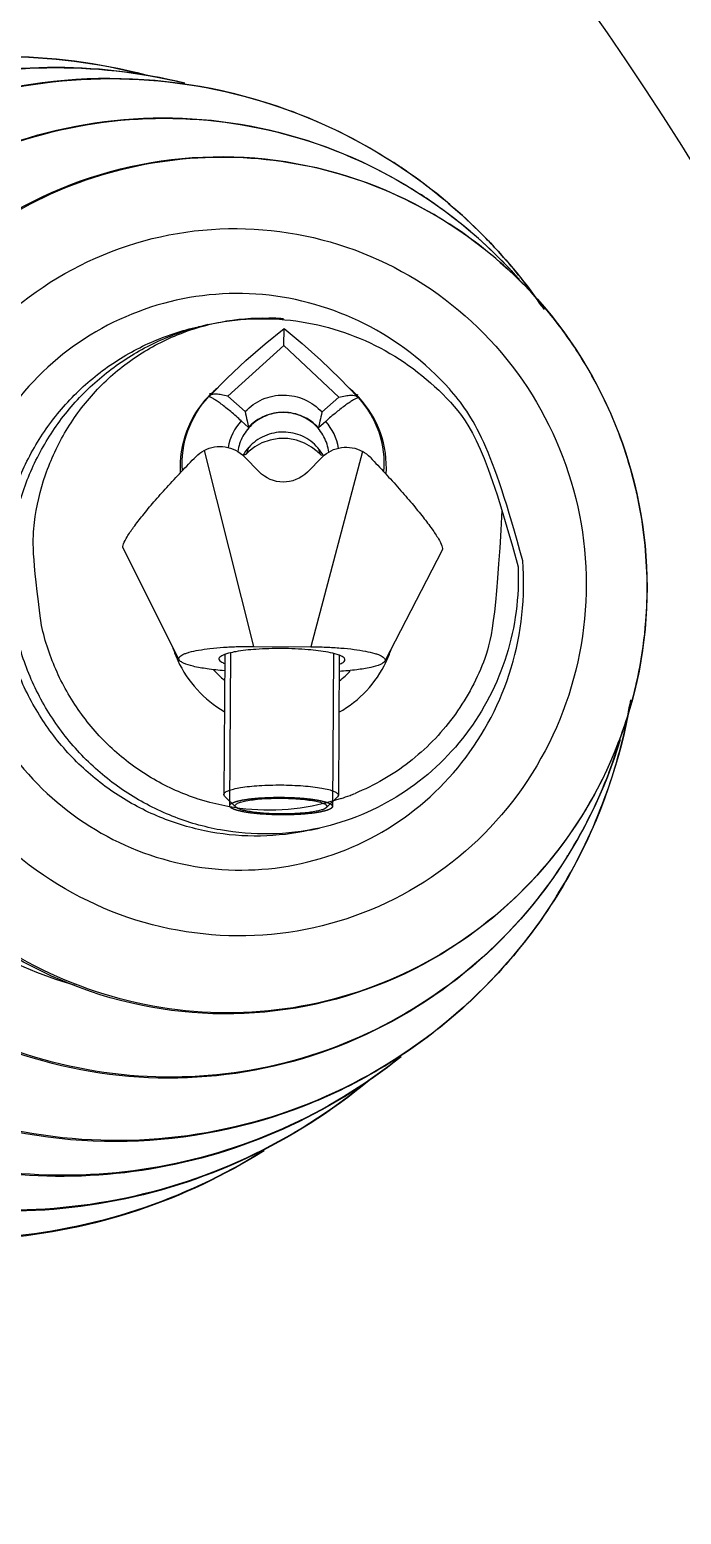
# Model space of a CAD drawing. Extents: x 4438 to 384502, y -178203 to -21188.
# Drawn here: x 382058.1 to 382090.2, y -173471 to -173397.9 of the extents above; entities that cross this region are included whole.
import ezdxf

# ---------------------------------------------------------------- set-up
doc = ezdxf.new("R2010")
doc.units = 0
doc.header["$LTSCALE"] = 8
doc.header["$MEASUREMENT"] = 0
doc.layers.add('PL', color=5, linetype='CONTINUOUS')

msp = doc.modelspace()

# ---------------------------------------------------------------- linework, layer by layer
at = {"layer": 'PL', "color": 7, "ltscale": 0.5}
for p, q in [((382066.4, -173412.502), (382066.871, -173412.397)), ((382070.616, -173413.423), (382070.621, -173412.582)), ((382070.616, -173413.423), (382067.846, -173415.91)), ((382073.322, -173415.973), (382070.616, -173413.423)), ((382073.358, -173415.04), (382074.231, -173415.951)), ((382066.971, -173415.899), (382066.931, -173415.956)), ((382067.846, -173415.91), (382068.706, -173416.68)), ((382072.484, -173416.704), (382073.322, -173415.973)), ((382074.231, -173415.951), (382074.267, -173416.003)), ((382068.87, -173417.454), (382068.516, -173417.133)), ((382072.669, -173417.159), (382072.311, -173417.476)), ((382066.687, -173418.588), (382069.111, -173428.234)), ((382074.479, -173418.638), (382071.931, -173428.252)), ((382068.647, -173418.764), (382068.692, -173418.805)), ((382069.387, -173419.637), (382068.668, -173418.899)), ((382068.74, -173418.783), (382068.692, -173418.805)), ((382072.494, -173418.924), (382071.766, -173419.652)), ((382072.424, -173418.807), (382072.471, -173418.829)), ((382072.471, -173418.829), (382072.517, -173418.789)), ((382065.455, -173428.893), (382062.703, -173423.394)), ((382078.401, -173423.494), (382075.579, -173428.958)), ((382067.699, -173428.633), (382067.655, -173435.521)), ((382067.981, -173428.551), (382067.933, -173436.079)), ((382069.111, -173428.234), (382071.931, -173428.252)), ((382073.057, -173428.584), (382073.009, -173436.111)), ((382073.339, -173428.669), (382073.295, -173435.557)), ((382087.156, -173432.836), (382087.143, -173432.877)), ((382067.697, -173435.606), (382067.655, -173435.521)), ((382068.249, -173436.148), (382067.697, -173435.606)), ((382072.693, -173436.176), (382073.252, -173435.641)), ((382073.295, -173435.557), (382073.252, -173435.641)), ((382071.893, -173437.281), (382072.365, -173437.176))]:
    msp.add_line(p, q, dxfattribs=at)
for points in [[(382066.971, -173415.899), (382067.825, -173415.03), (382068.747, -173414.161), (382069.695, -173413.334), (382070.621, -173412.582)], [(382070.621, -173412.582), (382071.507, -173413.32), (382072.435, -173414.149), (382073.358, -173415.04)], [(382072.424, -173418.807), (382072.251, -173418.635), (382071.977, -173418.422), (382071.634, -173418.229), (382071.236, -173418.085), (382070.805, -173418.007), (382070.361, -173418.005), (382069.929, -173418.078), (382069.531, -173418.219), (382069.186, -173418.407), (382068.911, -173418.617), (382068.74, -173418.783)]]:
    msp.add_lwpolyline(points, dxfattribs=at)
for centre, radius, start, end in [((381970.079, -173478.691), 158.527, 283.81178, 63.75286), ((381969.987, -173478.607), 149.818, 270, 63.81114), ((381970.075, -173478.753), 141.699, 21.91255, 64.93004), ((382061.928, -173426.187), 25.928, 55.60915, 57.08141), ((382061.801, -173426.362), 26.143, 45.88077, 55.59675), ((382064.598, -173425.624), 23.412, 55.62243, 57.08217), ((382064.484, -173425.782), 23.606, 45.88282, 55.60997), ((382067.494, -173424.956), 20.822, 59.32168, 60.08068), ((382067.381, -173425.133), 21.031, 48.12558, 59.30186), ((382061.739, -173426.421), 26.229, 41.36168, 45.87199), ((382064.433, -173425.83), 23.677, 41.67777, 45.87456), ((382061.636, -173426.511), 26.366, 34.72451, 41.36135), ((382067.33, -173425.184), 21.103, 43.48864, 48.11431), ((382064.374, -173425.884), 23.757, 41.37155, 41.67986), ((382067.237, -173425.271), 21.231, 36.21613, 43.48772), ((382069.536, -173424.418), 12.313, 102.5005, 104.74125), ((382069.611, -173423.293), 11.226, 86.33177, 88.66607), ((382069.611, -173423.291), 11.225, 84.99182, 86.33112), ((382067.184, -173425.305), 21.293, 29.19099, 36.20484), ((382067.166, -173425.315), 21.314, 24.33792, 29.19203), ((382070.579, -173419.426), 5.078, 129.48035, 135.64721), ((382070.53, -173419.306), 4.943, 131.94917, 135.32266), ((382070.576, -173419.426), 5.079, 43.55461, 50.1116), ((382070.627, -173419.307), 4.942, 42.94736, 47.93018), ((382070.578, -173419.425), 5.076, 136.43238, 182.92168), ((382070.582, -173419.428), 5.082, 135.64823, 136.4324), ((382070.519, -173419.296), 4.927, 136.25403, 137.06537), ((382070.521, -173426.946), 11.69, 107.37221, 107.82554), ((382070.52, -173419.296), 4.928, 135.32424, 136.25403), ((382070.538, -173426.947), 11.69, 71.42395, 71.90629), ((382070.637, -173419.296), 4.927, 42.21536, 42.94381), ((382070.574, -173419.429), 5.082, 42.84903, 43.55326), ((382070.578, -173419.425), 5.076, 356.35001, 42.84894), ((382070.523, -173418.947), 2.706, 137.88462, 169.35266), ((382070.639, -173418.948), 2.706, 9.91692, 41.38757), ((382067.04, -173425.365), 21.449, 13.11151, 24.32117), ((382070.544, -173419.924), 2.23, 138.13514, 150.93246), ((382070.605, -173419.924), 2.23, 28.33732, 41.13468), ((382067.224, -173425.318), 21.26, 12.5001, 13.09909), ((382067.223, -173425.318), 21.261, 11.87201, 12.49989), ((382067.037, -173425.352), 21.449, 0.67947, 11.85978), ((382067.171, -173425.344), 21.316, 355.58014, 0.66254), ((382067.196, -173425.347), 21.29, 348.79747, 355.58123), ((382070.4, -173426.638), 5.51, 197.83255, 204.52183), ((382070.663, -173426.639), 5.51, 334.74799, 341.43726), ((382070.468, -173426.599), 5.588, 204.5983, 240.0817), ((382070.495, -173426.398), 4.491, 221.82122, 231.19261), ((382070.596, -173426.599), 5.588, 299.18812, 334.67152), ((382070.572, -173426.398), 4.491, 308.07721, 317.4486), ((382067.255, -173425.354), 21.232, 340.97872, 348.78622), ((382061.655, -173426.597), 26.367, 343.21187, 350.27713), ((382067.387, -173425.399), 21.091, 336.89057, 340.97611), ((382064.48, -173426.033), 23.674, 339.12982, 343.19682), ((382064.549, -173426.056), 23.602, 328.2062, 339.12101), ((382061.797, -173426.64), 26.218, 339.13141, 343.21043), ((382069.879, -173425.073), 11.226, 288.46884, 290.80316), ((382069.88, -173425.074), 11.225, 290.80381, 292.14309), ((382061.873, -173426.664), 26.138, 328.23662, 339.12259), ((382064.742, -173426.166), 23.379, 327.92483, 328.18686), ((382062.086, -173426.786), 25.893, 327.92482, 328.21746), ((381970.075, -173478.753), 141.699, 283.72929, 4.32637)]:
    msp.add_arc(centre, radius, start, end, dxfattribs=at)
at = {"layer": 'PL', "color": 7, "ltscale": 0.5, "extrusion": (0, 0, -1)}
for centre, start_param, end_param in [((382067.471, -173420.126), -0.488239, 0.779568), ((382073.675, -173420.165), -0.779568, 0.488239), ((382070.584, -173418.41), 2.362024, 3.921161)]:
    msp.add_ellipse(centre, major_axis=(0.011, 1.735), ratio=0.975113, start_param=start_param, end_param=end_param, dxfattribs=at)
at = {"layer": 'PL', "color": 7, "ltscale": 0.5}
for points, knots in [([(382029.492, -173433.682), (382028.97, -173431.328), (382028.518, -173426.471), (382029.677, -173419.27), (382032.595, -173412.601), (382037.089, -173406.899), (382042.869, -173402.537), (382049.563, -173399.801), (382056.728, -173398.869), (382061.516, -173399.494), (382063.822, -173400.102)], [0, 0, 0, 0, 0.125926, 0.251647, 0.377035, 0.502024, 0.626659, 0.751072, 0.875453, 1, 1, 1, 1]), ([(382029.627, -173433.653), (382029.106, -173431.303), (382028.654, -173426.456), (382029.805, -173419.271), (382032.708, -173412.616), (382037.179, -173406.927), (382042.931, -173402.571), (382049.593, -173399.834), (382056.728, -173398.893), (382061.498, -173399.506), (382063.796, -173400.107)], [0, 0, 0, 0, 0.126092, 0.251944, 0.377405, 0.502395, 0.626965, 0.751271, 0.875538, 1, 1, 1, 1]), ([(382033.218, -173432.857), (382032.721, -173430.615), (382032.286, -173425.989), (382033.368, -173419.129), (382036.113, -173412.763), (382040.352, -173407.301), (382045.817, -173403.094), (382052.161, -173400.414), (382058.971, -173399.431), (382063.54, -173399.953), (382065.745, -173400.495)], [0, 0, 0, 0, 0.125918, 0.251632, 0.377024, 0.502022, 0.626668, 0.751088, 0.875467, 1, 1, 1, 1]), ([(382033.352, -173432.827), (382032.856, -173430.59), (382032.421, -173425.977), (382033.494, -173419.136), (382036.221, -173412.786), (382040.435, -173407.338), (382045.867, -173403.137), (382052.174, -173400.453), (382058.95, -173399.457), (382063.499, -173399.962), (382065.696, -173400.495)], [0, 0, 0, 0, 0.12609, 0.251941, 0.377409, 0.50241, 0.626991, 0.751302, 0.875561, 1, 1, 1, 1]), ([(382036.943, -173432.031), (382036.296, -173429.112), (382035.996, -173423.01), (382038.621, -173414.287), (382044.014, -173406.968), (382051.553, -173401.937), (382060.349, -173399.793), (382069.357, -173400.795), (382077.501, -173404.805), (382081.731, -173409.182), (382083.412, -173411.644)], [0, 0, 0, 0, 0.125834, 0.25133, 0.376313, 0.500834, 0.625157, 0.749637, 0.874558, 1, 1, 1, 1]), ([(382037.078, -173432.001), (382036.524, -173429.504), (382036.142, -173424.324), (382037.817, -173416.752), (382041.592, -173410.001), (382047.15, -173404.662), (382054.012, -173401.198), (382061.586, -173399.911), (382069.209, -173400.909), (382073.891, -173403.045), (382076.018, -173404.422)], [0, 0, 0, 0, 0.126096, 0.251883, 0.377177, 0.501939, 0.626317, 0.750589, 0.875069, 1, 1, 1, 1]), ([(382042.025, -173430.904), (382041.468, -173428.391), (382041.169, -173423.15), (382043.244, -173415.598), (382047.623, -173409.123), (382053.847, -173404.434), (382061.25, -173402.036), (382069.034, -173402.194), (382076.353, -173404.879), (382080.411, -173408.169), (382082.115, -173410.084)], [0, 0, 0, 0, 0.125851, 0.251396, 0.376468, 0.501089, 0.625466, 0.749913, 0.874712, 1, 1, 1, 1]), ([(382042.159, -173430.874), (382041.66, -173428.62), (382041.315, -173423.942), (382042.827, -173417.105), (382046.236, -173411.01), (382051.254, -173406.189), (382057.45, -173403.06), (382064.29, -173401.898), (382071.172, -173402.8), (382075.4, -173404.728), (382077.321, -173405.972)], [0, 0, 0, 0, 0.126096, 0.251883, 0.377177, 0.501939, 0.626317, 0.750589, 0.875069, 1, 1, 1, 1]), ([(382047.295, -173429.736), (382046.702, -173427.058), (382046.557, -173421.419), (382049.549, -173413.568), (382055.301, -173407.466), (382062.948, -173404.073), (382071.313, -173403.916), (382079.105, -173407.016), (382085.135, -173412.867), (382087.386, -173418.038), (382087.98, -173420.716)], [0, 0, 0, 0, 0.125688, 0.250971, 0.375687, 0.5, 0.624313, 0.749029, 0.874312, 1, 1, 1, 1]), ([(382047.43, -173429.706), (382046.994, -173427.738), (382046.68, -173423.659), (382047.941, -173417.682), (382050.828, -173412.315), (382055.109, -173408.01), (382060.431, -173405.12), (382066.355, -173403.889), (382072.385, -173404.417), (382076.15, -173405.914), (382077.879, -173406.909)], [0, 0, 0, 0, 0.126103, 0.251905, 0.377233, 0.502037, 0.626446, 0.750716, 0.875152, 1, 1, 1, 1]), ([(382051.555, -173428.791), (382051.065, -173426.58), (382050.945, -173421.927), (382053.409, -173415.45), (382058.146, -173410.418), (382064.444, -173407.623), (382071.333, -173407.495), (382077.753, -173410.053), (382082.724, -173414.882), (382084.581, -173419.15), (382085.071, -173421.361)], [0, 0, 0, 0, 0.12586, 0.251216, 0.375861, 0.5, 0.624139, 0.748784, 0.87414, 1, 1, 1, 1]), ([(382082.366, -173424.028), (382080.872, -173418.435), (382079.008, -173415.343), (382074.745, -173412.066), (382069.592, -173410.584), (382064.269, -173411.12), (382059.525, -173413.597), (382056.023, -173417.667), (382054.242, -173422.749), (382054.367, -173426.362), (382054.749, -173428.083)], [0, 0, 0, 0, 0.125793, 0.250987, 0.375513, 0.499648, 0.623881, 0.748647, 0.874088, 1, 1, 1, 1]), ([(382058.685, -173427.211), (382058.219, -173423.746), (382058.254, -173422.125), (382058.804, -173419.762), (382059.826, -173417.565), (382061.275, -173415.633), (382063.09, -173414.048), (382065.191, -173412.881), (382067.485, -173412.183), (382069.08, -173412.051), (382069.873, -173412.07)], [0, 0, 0, 0, 0.125969, 0.251776, 0.3773, 0.502458, 0.627231, 0.751668, 0.875875, 1, 1, 1, 1]), ([(382066.871, -173412.397), (382068.283, -173412.084), (382071.248, -173411.959), (382075.474, -173413.319), (382078.995, -173416.045), (382080.595, -173418.567), (382082.134, -173424.321)], [0, 0, 0, 0, 0.248744, 0.498168, 0.748628, 1, 1, 1, 1]), ([(382056.94, -173427.597), (382056.76, -173426.788), (382056.558, -173425.131), (382056.738, -173422.638), (382057.395, -173420.231), (382058.503, -173418.003), (382060.02, -173416.039), (382061.889, -173414.415), (382064.036, -173413.193), (382065.602, -173412.679), (382066.4, -173412.502)], [0, 0, 0, 0, 0.125913, 0.251684, 0.377201, 0.502384, 0.627204, 0.751688, 0.875914, 1, 1, 1, 1]), ([(382057.411, -173427.493), (382057.236, -173426.703), (382057.035, -173425.087), (382057.193, -173422.655), (382057.806, -173420.3), (382058.85, -173418.109), (382060.288, -173416.161), (382062.069, -173414.528), (382064.125, -173413.271), (382065.632, -173412.713), (382066.403, -173412.511)], [0, 0, 0, 0, 0.125891, 0.251644, 0.377157, 0.502347, 0.627183, 0.751685, 0.875922, 1, 1, 1, 1]), ([(382065.616, -173419.579), (382065.572, -173418.924), (382065.755, -173417.579), (382066.463, -173416.422), (382066.912, -173415.939)], [0, 0, 0, 0, 0.499091, 1, 1, 1, 1]), ([(382068.516, -173417.133), (382068.345, -173416.978), (382068.021, -173416.694), (382067.623, -173416.373), (382067.341, -173416.171), (382067.175, -173416.063), (382067.043, -173415.992), (382066.964, -173415.961), (382066.931, -173415.956)], [0, 0, 0, 0, 0.349189, 0.650231, 0.773187, 0.873677, 0.949562, 1, 1, 1, 1]), ([(382067.846, -173415.91), (382067.742, -173415.889), (382067.557, -173415.849), (382067.307, -173415.81), (382067.11, -173415.812), (382067.004, -173415.864), (382066.971, -173415.899)], [0, 0, 0, 0, 0.351742, 0.630747, 0.839603, 1, 1, 1, 1]), ([(382068.706, -173416.68), (382068.944, -173416.422), (382069.537, -173416.002), (382070.601, -173415.788), (382071.661, -173416.016), (382072.25, -173416.443), (382072.484, -173416.704)], [0, 0, 0, 0, 0.249441, 0.5, 0.750559, 1, 1, 1, 1]), ([(382074.267, -173416.003), (382074.233, -173416.008), (382074.154, -173416.038), (382074.021, -173416.107), (382073.853, -173416.213), (382073.569, -173416.412), (382073.167, -173416.727), (382072.841, -173417.006), (382072.669, -173417.159)], [0, 0, 0, 0, 0.050808, 0.126959, 0.227592, 0.350569, 0.651343, 1, 1, 1, 1]), ([(382073.322, -173415.973), (382073.431, -173415.95), (382073.627, -173415.906), (382073.922, -173415.853), (382074.155, -173415.87), (382074.231, -173415.951)], [0, 0, 0, 0, 0.358163, 0.640854, 1, 1, 1, 1]), ([(382075.537, -173419.642), (382075.59, -173418.988), (382075.423, -173417.64), (382074.729, -173416.474), (382074.287, -173415.986)], [0, 0, 0, 0, 0.499091, 1, 1, 1, 1]), ([(382070.595, -173416.719), (382070.325, -173416.717), (382069.781, -173416.811), (382069.069, -173417.226), (382068.551, -173417.862), (382068.38, -173418.383), (382068.345, -173418.647)], [0, 0, 0, 0, 0.251571, 0.50228, 0.751686, 1, 1, 1, 1]), ([(382068.706, -173416.68), (382068.736, -173416.83), (382068.795, -173417.087), (382068.852, -173417.345), (382068.87, -173417.454)], [0, 0, 0, 0, 0.579834, 1, 1, 1, 1]), ([(382072.311, -173417.476), (382072.097, -173417.239), (382071.56, -173416.852), (382070.595, -173416.646), (382069.628, -173416.839), (382069.087, -173417.22), (382068.87, -173417.454)], [0, 0, 0, 0, 0.249439, 0.5, 0.750561, 1, 1, 1, 1]), ([(382072.821, -173418.676), (382072.788, -173418.411), (382072.624, -173417.888), (382072.114, -173417.246), (382071.408, -173416.821), (382070.865, -173416.721), (382070.595, -173416.719)], [0, 0, 0, 0, 0.248314, 0.49772, 0.748429, 1, 1, 1, 1]), ([(382072.484, -173416.704), (382072.452, -173416.854), (382072.39, -173417.11), (382072.33, -173417.367), (382072.311, -173417.476)], [0, 0, 0, 0, 0.579834, 1, 1, 1, 1]), ([(382070.589, -173417.685), (382070.27, -173417.683), (382069.627, -173417.814), (382069.095, -173418.2), (382068.884, -173418.436)], [0, 0, 0, 0, 0.501149, 1, 1, 1, 1]), ([(382072.284, -173418.458), (382072.076, -173418.219), (382071.549, -173417.826), (382070.907, -173417.687), (382070.589, -173417.685)], [0, 0, 0, 0, 0.498851, 1, 1, 1, 1]), ([(382068.85, -173418.49), (382068.837, -173418.55), (382068.816, -173418.633), (382068.776, -173418.73), (382068.753, -173418.769), (382068.74, -173418.783)], [0, 0, 0, 0, 0.575562, 0.812449, 1, 1, 1, 1]), ([(382072.317, -173418.513), (382072.329, -173418.572), (382072.349, -173418.655), (382072.388, -173418.753), (382072.41, -173418.792), (382072.424, -173418.807)], [0, 0, 0, 0, 0.575562, 0.812449, 1, 1, 1, 1]), ([(382062.703, -173423.394), (382062.691, -173423.37), (382062.688, -173423.297), (382062.743, -173423.107), (382062.921, -173422.788), (382063.241, -173422.322), (382063.686, -173421.751), (382064.233, -173421.099), (382065.099, -173420.123), (382065.8, -173419.385), (382066.289, -173418.888)], [0, 0, 0, 0, 0.01417, 0.035355, 0.102255, 0.200919, 0.327029, 0.475207, 0.640032, 1, 1, 1, 1]), ([(382074.872, -173418.942), (382075.355, -173419.446), (382076.047, -173420.193), (382076.901, -173421.18), (382077.439, -173421.839), (382077.877, -173422.416), (382078.19, -173422.885), (382078.364, -173423.207), (382078.418, -173423.397), (382078.414, -173423.47), (382078.401, -173423.494)], [0, 0, 0, 0, 0.359968, 0.524793, 0.672971, 0.799081, 0.897745, 0.964645, 0.98583, 1, 1, 1, 1]), ([(382087.98, -173420.716), (382088.573, -173423.394), (382088.718, -173429.033), (382085.726, -173436.884), (382079.975, -173442.986), (382072.327, -173446.378), (382063.962, -173446.536), (382056.17, -173443.436), (382050.141, -173437.585), (382047.889, -173432.414), (382047.295, -173429.736)], [0, 0, 0, 0, 0.125688, 0.250971, 0.375687, 0.5, 0.624313, 0.749029, 0.874312, 1, 1, 1, 1]), ([(382085.071, -173421.361), (382085.561, -173423.572), (382085.682, -173428.225), (382083.218, -173434.702), (382078.48, -173439.734), (382072.183, -173442.529), (382065.293, -173442.657), (382058.873, -173440.099), (382053.903, -173435.27), (382052.046, -173431.002), (382051.555, -173428.791)], [0, 0, 0, 0, 0.12586, 0.251216, 0.375861, 0.5, 0.624139, 0.748784, 0.87414, 1, 1, 1, 1]), ([(382081.341, -173421.531), (382081.045, -173427.013), (382080.561, -173429.056), (382079.05, -173431.805), (382076.867, -173434.042), (382075.061, -173435.085), (382074.111, -173435.471)], [0, 0, 0, 0, 0.251375, 0.501829, 0.751298, 1, 1, 1, 1]), ([(382054.749, -173428.083), (382055.131, -173429.805), (382056.544, -173433.132), (382060.306, -173436.985), (382065.201, -173439.194), (382070.548, -173439.434), (382075.598, -173437.669), (382079.642, -173434.147), (382082.12, -173429.374), (382082.502, -173425.784), (382082.366, -173424.028)], [0, 0, 0, 0, 0.125912, 0.251353, 0.376118, 0.500351, 0.624486, 0.749012, 0.874207, 1, 1, 1, 1]), ([(382082.134, -173424.321), (382082.196, -173425.782), (382081.812, -173428.744), (382079.773, -173432.704), (382076.517, -173435.723), (382073.777, -173436.863), (382072.365, -173437.176)], [0, 0, 0, 0, 0.251373, 0.501833, 0.751256, 1, 1, 1, 1]), ([(382073.436, -173435.721), (382072.684, -173435.972), (382071.121, -173436.316), (382068.723, -173436.325), (382066.371, -173435.829), (382064.17, -173434.849), (382062.216, -173433.43), (382060.592, -173431.632), (382059.371, -173429.535), (382058.859, -173427.996), (382058.685, -173427.211)], [0, 0, 0, 0, 0.124125, 0.248332, 0.372769, 0.497542, 0.6227, 0.748224, 0.874031, 1, 1, 1, 1]), ([(382071.893, -173437.281), (382071.095, -173437.458), (382069.459, -173437.653), (382066.997, -173437.453), (382064.616, -173436.771), (382062.411, -173435.632), (382060.465, -173434.081), (382058.853, -173432.177), (382057.636, -173429.995), (382057.119, -173428.407), (382056.94, -173427.597)], [0, 0, 0, 0, 0.124086, 0.248312, 0.372796, 0.497616, 0.622799, 0.748316, 0.874087, 1, 1, 1, 1]), ([(382072.365, -173437.176), (382071.567, -173437.353), (382069.93, -173437.548), (382067.468, -173437.349), (382065.088, -173436.667), (382062.883, -173435.528), (382060.937, -173433.977), (382059.324, -173432.073), (382058.108, -173429.89), (382057.591, -173428.302), (382057.411, -173427.493)], [0, 0, 0, 0, 0.124086, 0.248312, 0.372796, 0.497616, 0.622799, 0.748317, 0.874086, 1, 1, 1, 1]), ([(382065.455, -173428.893), (382065.445, -173428.874), (382065.434, -173428.826), (382065.469, -173428.754), (382065.54, -173428.691), (382065.646, -173428.631), (382065.788, -173428.573), (382066.044, -173428.493), (382066.443, -173428.408), (382067.004, -173428.33), (382067.655, -173428.272), (382068.367, -173428.238), (382068.86, -173428.233), (382069.111, -173428.234)], [0, 0, 0, 0, 0.01717, 0.035271, 0.058908, 0.090149, 0.129738, 0.177776, 0.297768, 0.446341, 0.617632, 0.804768, 1, 1, 1, 1]), ([(382067.696, -173428.633), (382067.647, -173428.651), (382067.563, -173428.686), (382067.466, -173428.749), (382067.41, -173428.821), (382067.416, -173428.875), (382067.426, -173428.895)], [0, 0, 0, 0, 0.379029, 0.650144, 0.838695, 1, 1, 1, 1]), ([(382068.247, -173428.495), (382068.19, -173428.505), (382068.004, -173428.541), (382067.82, -173428.587), (382067.696, -173428.633)], [0, 0, 0, 0, 0.303775, 1, 1, 1, 1]), ([(382072.793, -173428.524), (382072.468, -173428.462), (382071.711, -173428.374), (382070.521, -173428.325), (382069.33, -173428.359), (382068.572, -173428.437), (382068.247, -173428.495)], [0, 0, 0, 0, 0.217421, 0.5, 0.782579, 1, 1, 1, 1]), ([(382071.931, -173428.252), (382072.183, -173428.254), (382072.675, -173428.266), (382073.387, -173428.308), (382074.037, -173428.374), (382074.597, -173428.46), (382074.996, -173428.55), (382075.25, -173428.633), (382075.392, -173428.693), (382075.497, -173428.755), (382075.567, -173428.818), (382075.601, -173428.891), (382075.589, -173428.938), (382075.579, -173428.958)], [0, 0, 0, 0, 0.195232, 0.382368, 0.553659, 0.702232, 0.822224, 0.870262, 0.909851, 0.941092, 0.964729, 0.98283, 1, 1, 1, 1]), ([(382073.342, -173428.669), (382073.306, -173428.655), (382073.127, -173428.594), (382072.942, -173428.553), (382072.793, -173428.524)], [0, 0, 0, 0, 0.199616, 1, 1, 1, 1]), ([(382073.609, -173428.934), (382073.619, -173428.914), (382073.625, -173428.861), (382073.571, -173428.788), (382073.474, -173428.724), (382073.391, -173428.688), (382073.342, -173428.669)], [0, 0, 0, 0, 0.16131, 0.349862, 0.620976, 1, 1, 1, 1]), ([(382067.69, -173429.432), (382067.403, -173429.41), (382066.885, -173429.357), (382066.21, -173429.239), (382065.77, -173429.115), (382065.542, -173428.994), (382065.472, -173428.927), (382065.455, -173428.893)], [0, 0, 0, 0, 0.368655, 0.668585, 0.880719, 0.951125, 1, 1, 1, 1]), ([(382067.426, -173428.895), (382067.443, -173428.933), (382067.532, -173429.006), (382067.631, -173429.049), (382067.693, -173429.073)], [0, 0, 0, 0, 0.383792, 1, 1, 1, 1]), ([(382075.579, -173428.958), (382075.562, -173428.992), (382075.491, -173429.057), (382075.262, -173429.176), (382074.82, -173429.294), (382074.144, -173429.403), (382073.624, -173429.45), (382073.338, -173429.468)], [0, 0, 0, 0, 0.048875, 0.119281, 0.331415, 0.631345, 1, 1, 1, 1]), ([(382073.339, -173429.109), (382073.402, -173429.086), (382073.501, -173429.044), (382073.591, -173428.972), (382073.609, -173428.934)], [0, 0, 0, 0, 0.616213, 1, 1, 1, 1]), ([(382060.341, -173444.923), (382056.935, -173443.967), (382050.516, -173440.082), (382047.056, -173433.437), (382046.285, -173429.96)], [0, 0, 0, 0, 0.498314, 1, 1, 1, 1]), ([(382086.786, -173433.677), (382085.93, -173435.683), (382083.576, -173439.447), (382078.489, -173443.693), (382072.338, -173446.133), (382065.734, -173446.518), (382059.326, -173444.815), (382053.744, -173441.192), (382049.532, -173436.016), (382047.906, -173431.851), (382047.43, -173429.706)], [0, 0, 0, 0, 0.12518, 0.249812, 0.374103, 0.498395, 0.623028, 0.748208, 0.87393, 1, 1, 1, 1]), ([(382087.674, -173430.868), (382087.191, -173433.809), (382085.208, -173439.564), (382079.521, -173446.641), (382071.781, -173451.356), (382062.903, -173453.131), (382053.943, -173451.757), (382045.963, -173447.403), (382039.897, -173440.606), (382037.59, -173434.95), (382036.943, -173432.031)], [0, 0, 0, 0, 0.125442, 0.250362, 0.374842, 0.499165, 0.623687, 0.748669, 0.874166, 1, 1, 1, 1]), ([(382087.157, -173432.835), (382086.421, -173435.29), (382084.133, -173439.986), (382078.634, -173445.511), (382071.646, -173448.943), (382063.924, -173449.898), (382056.302, -173448.278), (382049.598, -173444.26), (382044.526, -173438.293), (382042.582, -173433.417), (382042.025, -173430.904)], [0, 0, 0, 0, 0.125287, 0.250086, 0.374533, 0.498911, 0.623531, 0.748604, 0.874149, 1, 1, 1, 1]), ([(382084.553, -173438.581), (382083.337, -173440.52), (382080.321, -173444.055), (382074.464, -173447.782), (382067.774, -173449.62), (382060.836, -173449.404), (382054.25, -173447.155), (382048.584, -173443.072), (382044.324, -173437.514), (382042.659, -173433.129), (382042.159, -173430.874)], [0, 0, 0, 0, 0.124931, 0.249411, 0.373683, 0.498061, 0.622823, 0.748117, 0.873904, 1, 1, 1, 1]), ([(382084.027, -173440.536), (382082.681, -173442.683), (382079.34, -173446.598), (382072.854, -173450.726), (382065.445, -173452.761), (382057.761, -173452.522), (382050.468, -173450.032), (382044.192, -173445.509), (382039.474, -173439.354), (382037.631, -173434.498), (382037.078, -173432.001)], [0, 0, 0, 0, 0.124931, 0.249411, 0.373683, 0.498061, 0.622823, 0.748117, 0.873904, 1, 1, 1, 1]), ([(382076.379, -173448.436), (382074.609, -173449.86), (382070.689, -173452.265), (382064.101, -173454.254), (382057.218, -173454.506), (382050.487, -173453.003), (382044.336, -173449.845), (382039.156, -173445.236), (382035.275, -173439.475), (382033.715, -173435.099), (382033.218, -173432.857)], [0, 0, 0, 0, 0.124533, 0.248912, 0.373332, 0.497978, 0.622976, 0.748368, 0.874082, 1, 1, 1, 1]), ([(382076.332, -173448.458), (382074.566, -173449.87), (382070.657, -173452.251), (382064.095, -173454.212), (382057.244, -173454.446), (382050.545, -173452.935), (382044.423, -173449.778), (382039.267, -173445.176), (382035.403, -173439.428), (382033.848, -173435.063), (382033.352, -173432.827)], [0, 0, 0, 0, 0.124439, 0.248698, 0.373009, 0.49759, 0.622591, 0.748059, 0.87391, 1, 1, 1, 1]), ([(382074.802, -173449.604), (382072.97, -173451.131), (382068.894, -173453.722), (382062.006, -173455.907), (382054.782, -173456.257), (382047.699, -173454.747), (382041.216, -173451.479), (382035.752, -173446.667), (382031.658, -173440.631), (382030.014, -173436.037), (382029.492, -173433.682)], [0, 0, 0, 0, 0.124548, 0.248928, 0.373341, 0.497976, 0.622965, 0.748353, 0.874074, 1, 1, 1, 1]), ([(382074.774, -173449.612), (382072.946, -173451.129), (382068.881, -173453.701), (382062.017, -173455.864), (382054.822, -173456.2), (382047.768, -173454.683), (382041.311, -173451.417), (382035.867, -173446.612), (382031.787, -173440.587), (382030.147, -173436.002), (382029.627, -173433.653)], [0, 0, 0, 0, 0.124462, 0.248729, 0.373035, 0.497605, 0.622595, 0.748056, 0.873908, 1, 1, 1, 1]), ([(382069.634, -173453.068), (382065.777, -173455.501), (382056.716, -173458.531), (382042.664, -173456.175), (382031.23, -173447.604), (382027.037, -173438.953), (382026.038, -173434.448)], [0, 0, 0, 0, 0.248713, 0.497825, 0.748318, 1, 1, 1, 1]), ([(382069.558, -173453.097), (382065.71, -173455.5), (382056.684, -173458.479), (382042.707, -173456.091), (382031.339, -173447.531), (382027.168, -173438.909), (382026.172, -173434.418)], [0, 0, 0, 0, 0.248485, 0.497449, 0.748032, 1, 1, 1, 1]), ([(382067.655, -173435.521), (382067.655, -173435.485), (382067.701, -173435.428), (382067.782, -173435.377), (382067.922, -173435.313), (382068.158, -173435.245), (382068.507, -173435.177), (382068.93, -173435.122), (382069.595, -173435.067), (382070.118, -173435.054), (382070.478, -173435.056)], [0, 0, 0, 0, 0.037142, 0.064979, 0.1003, 0.193813, 0.316239, 0.463705, 0.631009, 1, 1, 1, 1]), ([(382070.478, -173435.056), (382070.838, -173435.059), (382071.361, -173435.078), (382072.025, -173435.142), (382072.448, -173435.202), (382072.795, -173435.274), (382073.03, -173435.345), (382073.169, -173435.411), (382073.25, -173435.463), (382073.295, -173435.521), (382073.295, -173435.557)], [0, 0, 0, 0, 0.368991, 0.536295, 0.683761, 0.806188, 0.8997, 0.935021, 0.962858, 1, 1, 1, 1]), ([(382070.469, -173436.53), (382070.424, -173436.528), (382070.335, -173436.526), (382070.223, -173436.524), (382070.133, -173436.521), (382070.066, -173436.52), (382070.011, -173436.518), (382069.971, -173436.517), (382069.949, -173436.517), (382069.932, -173436.517), (382069.916, -173436.515), (382069.894, -173436.514), (382069.857, -173436.512), (382069.781, -173436.507), (382069.694, -173436.501), (382069.607, -173436.496), (382069.553, -173436.492), (382069.51, -173436.49), (382069.477, -173436.488), (382069.45, -173436.486), (382069.431, -173436.485), (382069.421, -173436.484), (382069.412, -173436.483), (382069.405, -173436.483), (382069.395, -173436.482), (382069.379, -173436.48), (382069.354, -173436.477), (382069.325, -173436.474), (382069.287, -173436.47), (382069.239, -173436.465), (382069.181, -173436.458), (382069.123, -173436.452), (382069.074, -173436.447), (382069.036, -173436.443), (382069.007, -173436.44), (382068.983, -173436.437), (382068.966, -173436.435), (382068.956, -173436.434), (382068.949, -173436.433), (382068.943, -173436.432), (382068.934, -173436.431), (382068.92, -173436.428), (382068.899, -173436.425), (382068.874, -173436.421), (382068.84, -173436.415), (382068.799, -173436.408), (382068.749, -173436.4), (382068.699, -173436.392), (382068.657, -173436.385), (382068.623, -173436.379), (382068.603, -173436.376), (382068.586, -173436.373), (382068.573, -173436.371), (382068.563, -173436.369), (382068.556, -173436.368), (382068.552, -173436.367), (382068.548, -173436.367), (382068.546, -173436.366), (382068.543, -173436.365), (382068.537, -173436.364), (382068.529, -173436.362), (382068.52, -173436.359), (382068.507, -173436.356), (382068.491, -173436.352), (382068.465, -173436.346), (382068.433, -173436.337), (382068.395, -173436.328), (382068.357, -173436.318), (382068.325, -173436.31), (382068.299, -173436.303), (382068.283, -173436.299), (382068.271, -173436.296), (382068.261, -173436.294), (382068.253, -173436.292), (382068.247, -173436.29), (382068.244, -173436.289), (382068.242, -173436.289), (382068.24, -173436.288), (382068.238, -173436.287), (382068.234, -173436.286), (382068.229, -173436.283), (382068.222, -173436.281), (382068.214, -173436.277), (382068.203, -173436.272), (382068.185, -173436.265), (382068.164, -173436.256), (382068.138, -173436.245), (382068.112, -173436.234), (382068.09, -173436.225), (382068.072, -173436.217), (382068.062, -173436.213), (382068.053, -173436.209), (382068.046, -173436.206), (382068.041, -173436.204), (382068.037, -173436.202), (382068.035, -173436.201), (382068.033, -173436.201), (382068.033, -173436.2), (382068.032, -173436.199), (382068.03, -173436.197), (382068.028, -173436.195), (382068.025, -173436.192), (382068.021, -173436.188), (382068.016, -173436.184), (382068.008, -173436.176), (382067.998, -173436.166), (382067.986, -173436.155), (382067.975, -173436.143), (382067.965, -173436.134), (382067.957, -173436.126), (382067.952, -173436.122), (382067.948, -173436.118), (382067.945, -173436.115), (382067.943, -173436.112), (382067.941, -173436.111), (382067.94, -173436.11), (382067.939, -173436.109), (382067.94, -173436.108), (382067.94, -173436.107), (382067.94, -173436.106), (382067.941, -173436.103), (382067.941, -173436.1), (382067.942, -173436.096), (382067.943, -173436.092), (382067.945, -173436.084), (382067.948, -173436.074), (382067.95, -173436.062), (382067.953, -173436.051), (382067.957, -173436.035), (382067.959, -173436.023), (382067.961, -173436.015)], [0, 0, 0, 0, 0.03125, 0.0625, 0.078125, 0.09375, 0.109375, 0.117188, 0.121094, 0.125, 0.128906, 0.132812, 0.140625, 0.15625, 0.1875, 0.203125, 0.21875, 0.226562, 0.234375, 0.242188, 0.246094, 0.248047, 0.25, 0.251953, 0.253906, 0.257812, 0.265625, 0.273438, 0.28125, 0.296875, 0.3125, 0.328125, 0.34375, 0.351562, 0.359375, 0.367188, 0.371094, 0.373047, 0.375, 0.376953, 0.378906, 0.382812, 0.390625, 0.398438, 0.40625, 0.421875, 0.4375, 0.453125, 0.46875, 0.476562, 0.484375, 0.488281, 0.492188, 0.496094, 0.498047, 0.499023, 0.5, 0.500977, 0.501953, 0.503906, 0.507812, 0.511719, 0.515625, 0.523438, 0.53125, 0.546875, 0.5625, 0.578125, 0.59375, 0.601562, 0.609375, 0.613281, 0.617188, 0.621094, 0.623047, 0.624023, 0.625, 0.625977, 0.626953, 0.628906, 0.632812, 0.636719, 0.640625, 0.648438, 0.65625, 0.671875, 0.6875, 0.703125, 0.71875, 0.726562, 0.734375, 0.738281, 0.742188, 0.746094, 0.748047, 0.749023, 0.75, 0.750977, 0.751953, 0.753906, 0.757812, 0.761719, 0.765625, 0.773438, 0.78125, 0.796875, 0.8125, 0.828125, 0.84375, 0.851562, 0.859375, 0.863281, 0.867188, 0.871094, 0.873047, 0.874023, 0.875, 0.875977, 0.876953, 0.878906, 0.882812, 0.886719, 0.890625, 0.898438, 0.90625, 0.921875, 0.9375, 0.953125, 0.96875, 1, 1, 1, 1]), ([(382067.961, -173436.015), (382067.964, -173436.013), (382067.967, -173436.009), (382067.972, -173436.004), (382067.977, -173436), (382067.98, -173435.997), (382067.983, -173435.994), (382067.987, -173435.991), (382067.992, -173435.987), (382067.997, -173435.983), (382068.003, -173435.979), (382068.008, -173435.975), (382068.014, -173435.971), (382068.02, -173435.968), (382068.025, -173435.964), (382068.029, -173435.962), (382068.034, -173435.959), (382068.04, -173435.955), (382068.046, -173435.952), (382068.048, -173435.951)], [0, 0, 0, 0, 0.125, 0.1875, 0.25, 0.3125, 0.34375, 0.375, 0.4375, 0.5, 0.5625, 0.625, 0.6875, 0.75, 0.8125, 0.84375, 0.875, 0.9375, 1, 1, 1, 1]), ([(382068.048, -173435.951), (382068.074, -173435.94), (382068.114, -173435.925), (382068.16, -173435.907), (382068.186, -173435.897), (382068.206, -173435.889), (382068.222, -173435.883), (382068.235, -173435.878), (382068.243, -173435.874), (382068.25, -173435.872), (382068.254, -173435.87), (382068.257, -173435.869), (382068.259, -173435.868), (382068.261, -173435.868), (382068.264, -173435.867), (382068.271, -173435.865), (382068.282, -173435.863), (382068.297, -173435.859), (382068.312, -173435.856), (382068.331, -173435.851), (382068.365, -173435.843), (382068.414, -173435.832), (382068.463, -173435.82), (382068.502, -173435.811), (382068.527, -173435.805), (382068.546, -173435.801), (382068.557, -173435.798), (382068.564, -173435.797), (382068.568, -173435.796), (382068.572, -173435.795), (382068.578, -173435.794), (382068.586, -173435.793), (382068.598, -173435.791), (382068.613, -173435.789), (382068.638, -173435.785), (382068.668, -173435.78), (382068.705, -173435.775), (382068.742, -173435.769), (382068.778, -173435.764), (382068.815, -173435.758), (382068.852, -173435.753), (382068.882, -173435.748), (382068.907, -173435.744), (382068.925, -173435.742), (382068.94, -173435.739), (382068.951, -173435.738), (382068.957, -173435.737), (382068.961, -173435.736), (382068.967, -173435.736), (382068.974, -173435.735), (382068.987, -173435.734), (382069.005, -173435.732), (382069.027, -173435.73), (382069.056, -173435.727), (382069.093, -173435.724), (382069.136, -173435.72), (382069.18, -173435.716), (382069.223, -173435.712), (382069.267, -173435.707), (382069.311, -173435.703), (382069.354, -173435.699), (382069.387, -173435.696), (382069.409, -173435.694), (382069.418, -173435.693), (382069.425, -173435.692), (382069.433, -173435.692), (382069.447, -173435.691), (382069.467, -173435.69), (382069.499, -173435.689), (382069.539, -173435.687), (382069.603, -173435.683), (382069.683, -173435.679), (382069.779, -173435.675), (382069.851, -173435.671), (382069.899, -173435.669), (382069.919, -173435.668), (382069.935, -173435.667), (382069.952, -173435.666), (382069.981, -173435.666), (382070.023, -173435.666), (382070.09, -173435.665), (382070.173, -173435.664), (382070.307, -173435.662), (382070.407, -173435.661), (382070.474, -173435.66)], [0, 0, 0, 0, 0.0625, 0.09375, 0.109375, 0.125, 0.140625, 0.148438, 0.15625, 0.160156, 0.164062, 0.166016, 0.166992, 0.167969, 0.169922, 0.171875, 0.179688, 0.1875, 0.195312, 0.203125, 0.21875, 0.25, 0.28125, 0.296875, 0.3125, 0.320312, 0.328125, 0.330078, 0.332031, 0.333984, 0.335938, 0.339844, 0.34375, 0.351562, 0.359375, 0.375, 0.390625, 0.40625, 0.421875, 0.4375, 0.453125, 0.46875, 0.476562, 0.484375, 0.492188, 0.496094, 0.498047, 0.5, 0.501953, 0.503906, 0.507812, 0.515625, 0.523438, 0.53125, 0.546875, 0.5625, 0.578125, 0.59375, 0.609375, 0.625, 0.640625, 0.65625, 0.660156, 0.664062, 0.666016, 0.667969, 0.671875, 0.679688, 0.6875, 0.703125, 0.71875, 0.75, 0.78125, 0.8125, 0.820312, 0.828125, 0.832031, 0.835938, 0.84375, 0.859375, 0.875, 0.90625, 0.9375, 1, 1, 1, 1]), ([(382068.249, -173436.148), (382068.237, -173436.136), (382068.217, -173436.111), (382068.213, -173436.06), (382068.244, -173436.015), (382068.327, -173435.954), (382068.498, -173435.89), (382068.769, -173435.826), (382069.12, -173435.774), (382069.534, -173435.734), (382069.993, -173435.711), (382070.311, -173435.708), (382070.474, -173435.709)], [0, 0, 0, 0, 0.021151, 0.038599, 0.058582, 0.085557, 0.165948, 0.282386, 0.431009, 0.60553, 0.798116, 1, 1, 1, 1]), ([(382070.469, -173436.481), (382070.212, -173436.48), (382069.727, -173436.463), (382069.151, -173436.406), (382068.758, -173436.338), (382068.533, -173436.284), (382068.367, -173436.226), (382068.278, -173436.176), (382068.249, -173436.148)], [0, 0, 0, 0, 0.340645, 0.641538, 0.766041, 0.868525, 0.946673, 1, 1, 1, 1]), ([(382072.983, -173436.047), (382072.984, -173436.055), (382072.987, -173436.067), (382072.991, -173436.082), (382072.993, -173436.094), (382072.996, -173436.105), (382072.998, -173436.115), (382073, -173436.123), (382073.001, -173436.127), (382073.002, -173436.131), (382073.002, -173436.134), (382073.003, -173436.137), (382073.003, -173436.138), (382073.003, -173436.139), (382073.004, -173436.14), (382073.003, -173436.141), (382073.002, -173436.142), (382073, -173436.143), (382072.998, -173436.146), (382072.995, -173436.148), (382072.991, -173436.152), (382072.986, -173436.157), (382072.978, -173436.165), (382072.968, -173436.174), (382072.956, -173436.186), (382072.944, -173436.197), (382072.934, -173436.207), (382072.926, -173436.215), (382072.921, -173436.219), (382072.917, -173436.223), (382072.914, -173436.226), (382072.911, -173436.228), (382072.91, -173436.23), (382072.909, -173436.231), (382072.908, -173436.232), (382072.906, -173436.232), (382072.904, -173436.233), (382072.9, -173436.235), (382072.895, -173436.237), (382072.889, -173436.24), (382072.88, -173436.243), (382072.869, -173436.248), (382072.852, -173436.255), (382072.831, -173436.263), (382072.805, -173436.274), (382072.78, -173436.284), (382072.758, -173436.293), (382072.741, -173436.3), (382072.731, -173436.304), (382072.722, -173436.308), (382072.716, -173436.311), (382072.71, -173436.313), (382072.706, -173436.314), (382072.704, -173436.315), (382072.703, -173436.316), (382072.7, -173436.316), (382072.697, -173436.317), (382072.691, -173436.319), (382072.683, -173436.321), (382072.673, -173436.323), (382072.66, -173436.326), (382072.644, -173436.33), (382072.618, -173436.336), (382072.586, -173436.344), (382072.547, -173436.354), (382072.508, -173436.363), (382072.475, -173436.371), (382072.449, -173436.377), (382072.433, -173436.381), (382072.42, -173436.384), (382072.41, -173436.386), (382072.402, -173436.388), (382072.397, -173436.39), (382072.393, -173436.391), (382072.391, -173436.391), (382072.388, -173436.392), (382072.384, -173436.392), (382072.377, -173436.393), (382072.366, -173436.395), (382072.354, -173436.397), (382072.338, -173436.399), (382072.317, -173436.403), (382072.284, -173436.408), (382072.243, -173436.414), (382072.194, -173436.421), (382072.145, -173436.429), (382072.103, -173436.435), (382072.071, -173436.44), (382072.05, -173436.444), (382072.034, -173436.446), (382072.021, -173436.448), (382072.011, -173436.45), (382072.004, -173436.451), (382072, -173436.451), (382071.997, -173436.452), (382071.993, -173436.452), (382071.988, -173436.453), (382071.979, -173436.453), (382071.967, -173436.455), (382071.952, -173436.456), (382071.933, -173436.458), (382071.908, -173436.46), (382071.869, -173436.464), (382071.82, -173436.469), (382071.761, -173436.474), (382071.702, -173436.48), (382071.653, -173436.485), (382071.614, -173436.488), (382071.584, -173436.491), (382071.56, -173436.494), (382071.543, -173436.495), (382071.533, -173436.496), (382071.526, -173436.497), (382071.517, -173436.497), (382071.507, -173436.498), (382071.488, -173436.499), (382071.462, -173436.5), (382071.43, -173436.502), (382071.387, -173436.504), (382071.334, -173436.507), (382071.27, -173436.51), (382071.206, -173436.513), (382071.152, -173436.516), (382071.11, -173436.518), (382071.078, -173436.52), (382071.051, -173436.521), (382071.032, -173436.522), (382071.022, -173436.522), (382071.014, -173436.523), (382071.005, -173436.523), (382070.994, -173436.523), (382070.974, -173436.523), (382070.946, -173436.524), (382070.912, -173436.524), (382070.866, -173436.525), (382070.809, -173436.525), (382070.719, -173436.527), (382070.605, -173436.528), (382070.514, -173436.529), (382070.469, -173436.53)], [0, 0, 0, 0, 0.03125, 0.046875, 0.0625, 0.078125, 0.09375, 0.101562, 0.109375, 0.113281, 0.117188, 0.121094, 0.123047, 0.124023, 0.125, 0.125977, 0.126953, 0.128906, 0.132812, 0.136719, 0.140625, 0.148438, 0.15625, 0.171875, 0.1875, 0.203125, 0.21875, 0.226562, 0.234375, 0.238281, 0.242188, 0.246094, 0.248047, 0.249023, 0.25, 0.250977, 0.251953, 0.253906, 0.257812, 0.261719, 0.265625, 0.273438, 0.28125, 0.296875, 0.3125, 0.328125, 0.34375, 0.351562, 0.359375, 0.363281, 0.367188, 0.371094, 0.373047, 0.374023, 0.375, 0.375977, 0.376953, 0.378906, 0.382812, 0.386719, 0.390625, 0.398438, 0.40625, 0.421875, 0.4375, 0.453125, 0.46875, 0.476562, 0.484375, 0.488281, 0.492188, 0.496094, 0.498047, 0.499023, 0.5, 0.500977, 0.501953, 0.503906, 0.507812, 0.511719, 0.515625, 0.523438, 0.53125, 0.546875, 0.5625, 0.578125, 0.59375, 0.601562, 0.609375, 0.613281, 0.617188, 0.621094, 0.623047, 0.624023, 0.625, 0.625977, 0.626953, 0.628906, 0.632812, 0.636719, 0.640625, 0.648438, 0.65625, 0.671875, 0.6875, 0.703125, 0.71875, 0.726562, 0.734375, 0.742188, 0.746094, 0.748047, 0.75, 0.751953, 0.753906, 0.757812, 0.765625, 0.773438, 0.78125, 0.796875, 0.8125, 0.828125, 0.84375, 0.851562, 0.859375, 0.867188, 0.871094, 0.873047, 0.875, 0.876953, 0.878906, 0.882812, 0.890625, 0.898438, 0.90625, 0.921875, 0.9375, 0.96875, 1, 1, 1, 1]), ([(382072.693, -173436.176), (382072.664, -173436.204), (382072.574, -173436.253), (382072.407, -173436.309), (382072.182, -173436.36), (382071.788, -173436.423), (382071.211, -173436.472), (382070.726, -173436.483), (382070.469, -173436.481)], [0, 0, 0, 0, 0.053327, 0.131475, 0.233959, 0.358462, 0.659355, 1, 1, 1, 1]), ([(382070.474, -173435.66), (382070.54, -173435.662), (382070.639, -173435.664), (382070.771, -173435.668), (382070.853, -173435.67), (382070.919, -173435.671), (382070.961, -173435.672), (382070.99, -173435.673), (382071.006, -173435.673), (382071.022, -173435.674), (382071.042, -173435.676), (382071.09, -173435.679), (382071.162, -173435.683), (382071.258, -173435.689), (382071.338, -173435.694), (382071.402, -173435.698), (382071.442, -173435.701), (382071.474, -173435.703), (382071.494, -173435.704), (382071.508, -173435.705), (382071.516, -173435.705), (382071.523, -173435.706), (382071.532, -173435.707), (382071.554, -173435.709), (382071.586, -173435.713), (382071.629, -173435.717), (382071.672, -173435.722), (382071.715, -173435.726), (382071.758, -173435.731), (382071.801, -173435.735), (382071.844, -173435.74), (382071.88, -173435.744), (382071.908, -173435.747), (382071.93, -173435.749), (382071.948, -173435.751), (382071.96, -173435.752), (382071.967, -173435.753), (382071.973, -173435.754), (382071.977, -173435.754), (382071.984, -173435.755), (382071.994, -173435.757), (382072.01, -173435.76), (382072.029, -173435.763), (382072.054, -173435.767), (382072.085, -173435.772), (382072.122, -173435.778), (382072.159, -173435.784), (382072.197, -173435.79), (382072.234, -173435.796), (382072.272, -173435.802), (382072.303, -173435.807), (382072.328, -173435.811), (382072.343, -173435.814), (382072.356, -173435.816), (382072.363, -173435.817), (382072.37, -173435.818), (382072.374, -173435.819), (382072.377, -173435.82), (382072.385, -173435.822), (382072.396, -173435.824), (382072.41, -173435.828), (382072.425, -173435.832), (382072.445, -173435.837), (382072.479, -173435.845), (382072.528, -173435.857), (382072.576, -173435.869), (382072.611, -173435.878), (382072.63, -173435.882), (382072.645, -173435.886), (382072.66, -173435.89), (382072.671, -173435.892), (382072.678, -173435.894), (382072.681, -173435.895), (382072.683, -173435.895), (382072.685, -173435.896), (382072.688, -173435.897), (382072.692, -173435.899), (382072.699, -173435.902), (382072.707, -173435.905), (382072.72, -173435.91), (382072.737, -173435.917), (382072.757, -173435.925), (382072.784, -173435.936), (382072.83, -173435.955), (382072.87, -173435.971), (382072.896, -173435.982)], [0, 0, 0, 0, 0.0625, 0.09375, 0.125, 0.140625, 0.15625, 0.164062, 0.167969, 0.171875, 0.179688, 0.1875, 0.21875, 0.25, 0.28125, 0.296875, 0.3125, 0.320312, 0.328125, 0.332031, 0.333984, 0.335938, 0.339844, 0.34375, 0.359375, 0.375, 0.390625, 0.40625, 0.421875, 0.4375, 0.453125, 0.46875, 0.476562, 0.484375, 0.492188, 0.496094, 0.498047, 0.5, 0.501953, 0.503906, 0.507812, 0.515625, 0.523438, 0.53125, 0.546875, 0.5625, 0.578125, 0.59375, 0.609375, 0.625, 0.640625, 0.648438, 0.65625, 0.660156, 0.664062, 0.666016, 0.667969, 0.669922, 0.671875, 0.679688, 0.6875, 0.695312, 0.703125, 0.71875, 0.75, 0.78125, 0.796875, 0.804688, 0.8125, 0.820312, 0.828125, 0.830078, 0.832031, 0.833008, 0.833984, 0.835938, 0.839844, 0.84375, 0.851562, 0.859375, 0.875, 0.890625, 0.90625, 0.9375, 1, 1, 1, 1]), ([(382070.474, -173435.709), (382070.637, -173435.71), (382070.955, -173435.717), (382071.413, -173435.746), (382071.827, -173435.791), (382072.177, -173435.848), (382072.447, -173435.915), (382072.618, -173435.981), (382072.7, -173436.044), (382072.73, -173436.089), (382072.726, -173436.139), (382072.705, -173436.164), (382072.693, -173436.176)], [0, 0, 0, 0, 0.201885, 0.39447, 0.568991, 0.717615, 0.834052, 0.914443, 0.941418, 0.961401, 0.978849, 1, 1, 1, 1]), ([(382072.896, -173435.982), (382072.901, -173435.984), (382072.907, -173435.988), (382072.916, -173435.993), (382072.922, -173435.997), (382072.928, -173436.001), (382072.934, -173436.005), (382072.939, -173436.009), (382072.944, -173436.012), (382072.947, -173436.014), (382072.949, -173436.016), (382072.952, -173436.019), (382072.956, -173436.022), (382072.961, -173436.026), (382072.965, -173436.03), (382072.97, -173436.034), (382072.975, -173436.04), (382072.98, -173436.044), (382072.983, -173436.047)], [0, 0, 0, 0, 0.125, 0.1875, 0.25, 0.3125, 0.375, 0.4375, 0.46875, 0.5, 0.53125, 0.5625, 0.625, 0.6875, 0.75, 0.8125, 0.875, 1, 1, 1, 1])]:
    msp.add_open_spline(points, degree=3, knots=knots, dxfattribs=at)
for points in [[(382066.289, -173418.888), (382066.406, -173418.769), (382066.541, -173418.667), (382066.687, -173418.588)], [(382074.872, -173418.942), (382074.758, -173418.822), (382074.624, -173418.718), (382074.479, -173418.638)]]:
    msp.add_open_spline(points, degree=3, dxfattribs=at)

doc.saveas('drawing.dxf')
